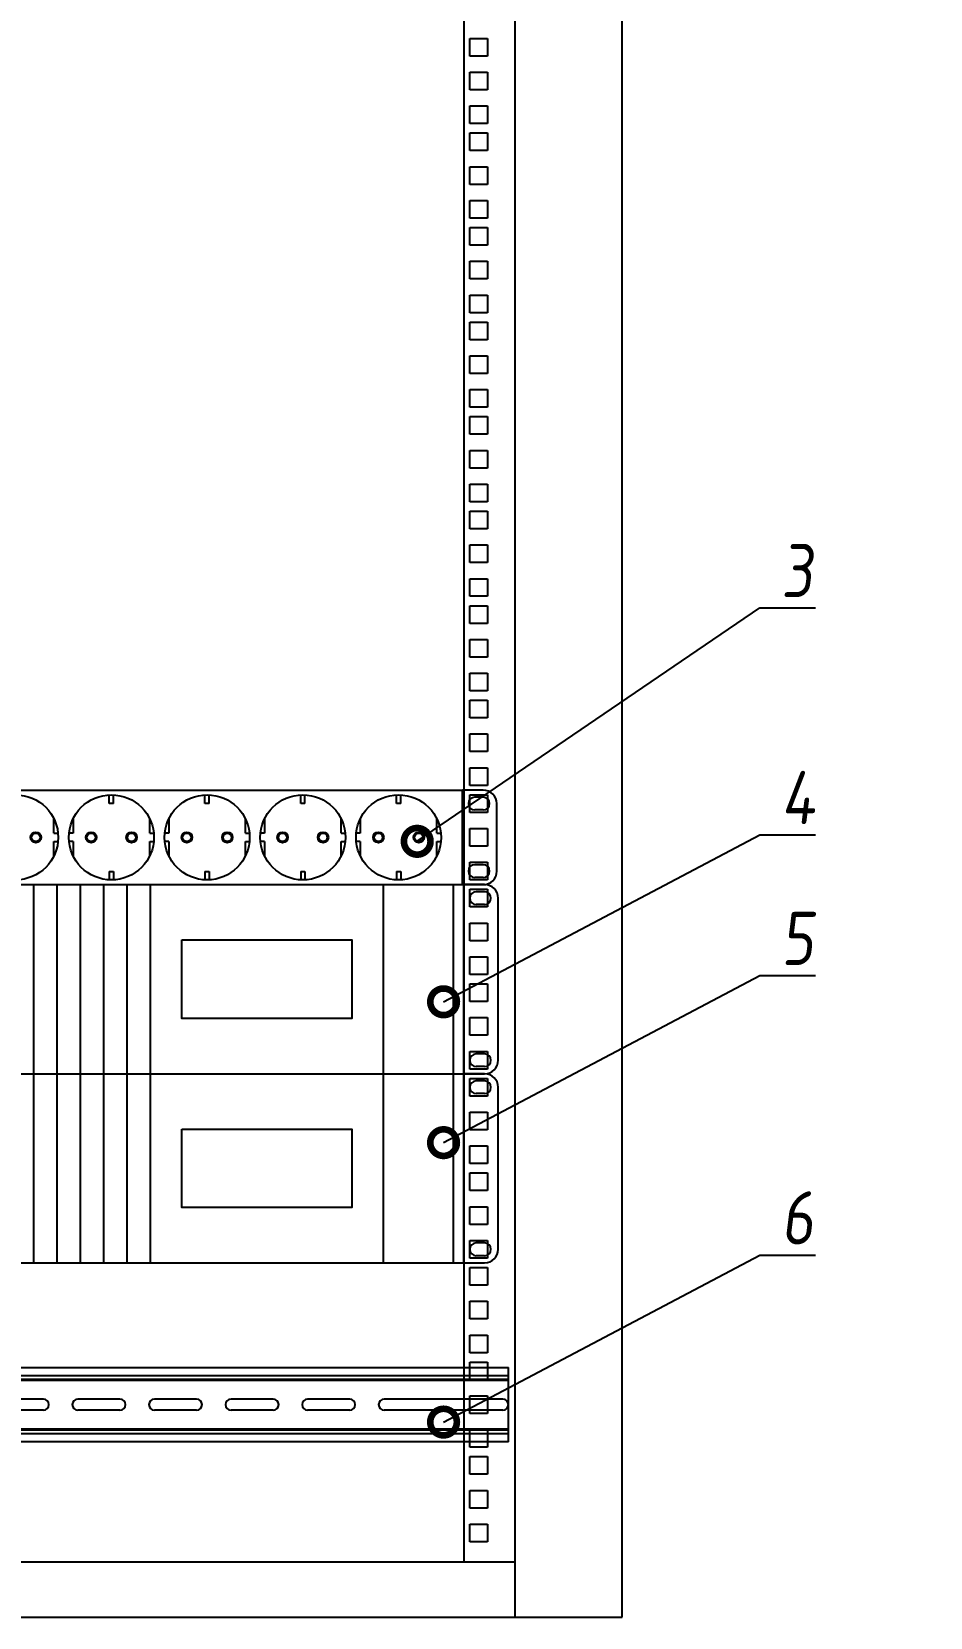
# Model space of a CAD drawing. Header units: millimetres. Extents: x -25459 to 1045457, y -66278 to 462905.
# Drawn here: x 683472 to 687696, y 28493 to 35948 of the extents above; entities that cross this region are included whole.
import ezdxf
from ezdxf import colors
from ezdxf.entities.mleader import LeaderData, LeaderLine
from ezdxf.enums import TextEntityAlignment as Align
from ezdxf.math import Vec2, Vec3

# ---------------------------------------------------------------- set-up
doc = ezdxf.new("R2010")
doc.units = ezdxf.units.MM
doc.styles.add('ISOCPEUR', font='isocpeui.ttf', dxfattribs={"height": 250})
doc.styles.add('ISOCUPER', font='isocpeur.ttf', dxfattribs={"width": 0.85, "oblique": 7})

# ---------------------------------------------------------------- blocks, each defined once
blk = doc.blocks.new('*U72')
at = {"color": 0, "linetype": 'ByBlock', "lineweight": -2}
for p, q in [((525.5, 788.95), (525.5, 744.5)), ((549.5, 788.95), (549.5, 744.5)), ((600, 744.5), (600, 788.95)), ((525.5, 744.5), (525.5, 700.05)), ((528.35, 734), (528.35, 742.3)), ((528.35, 742.3), (536.65, 742.3)), ((536.65, 742.3), (536.65, 734)), ((549.5, 744.5), (549.5, 700.05)), ((600, 700.05), (600, 744.5)), ((536.65, 734), (528.35, 734)), ((528.35, 718.125), (528.35, 726.425)), ((528.35, 726.425), (536.65, 726.425)), ((536.65, 726.425), (536.65, 718.125)), ((536.65, 718.125), (528.35, 718.125)), ((528.35, 702.25), (528.35, 710.55)), ((528.35, 710.55), (536.65, 710.55)), ((536.65, 710.55), (536.65, 702.25)), ((536.65, 702.25), (528.35, 702.25)), ((525.5, 700.05), (525.5, 655.6)), ((528.35, 689.55), (528.35, 697.85)), ((528.35, 697.85), (536.65, 697.85)), ((536.65, 697.85), (536.65, 689.55)), ((549.5, 700.05), (549.5, 655.6)), ((600, 655.6), (600, 700.05)), ((536.65, 689.55), (528.35, 689.55)), ((528.35, 673.675), (528.35, 681.975)), ((528.35, 681.975), (536.65, 681.975)), ((536.65, 681.975), (536.65, 673.675)), ((536.65, 673.675), (528.35, 673.675)), ((528.35, 657.8), (528.35, 666.1)), ((528.35, 666.1), (536.65, 666.1)), ((536.65, 666.1), (536.65, 657.8)), ((536.65, 657.8), (528.35, 657.8)), ((525.5, 655.6), (525.5, 611.15)), ((528.35, 645.1), (528.35, 653.4)), ((528.35, 653.4), (536.65, 653.4)), ((536.65, 653.4), (536.65, 645.1)), ((549.5, 655.6), (549.5, 611.15)), ((600, 611.15), (600, 655.6)), ((536.65, 645.1), (528.35, 645.1)), ((528.35, 629.225), (528.35, 637.525)), ((528.35, 637.525), (536.65, 637.525)), ((536.65, 637.525), (536.65, 629.225)), ((536.65, 629.225), (528.35, 629.225)), ((528.35, 613.35), (528.35, 621.65)), ((528.35, 621.65), (536.65, 621.65)), ((536.65, 621.65), (536.65, 613.35)), ((536.65, 613.35), (528.35, 613.35)), ((525.5, 611.15), (525.5, 566.7)), ((528.35, 600.65), (528.35, 608.95)), ((528.35, 608.95), (536.65, 608.95)), ((536.65, 608.95), (536.65, 600.65)), ((549.5, 611.15), (549.5, 566.7)), ((600, 566.7), (600, 611.15)), ((536.65, 600.65), (528.35, 600.65)), ((528.35, 584.775), (528.35, 593.075)), ((528.35, 593.075), (536.65, 593.075)), ((536.65, 593.075), (536.65, 584.775)), ((536.65, 584.775), (528.35, 584.775)), ((528.35, 568.9), (528.35, 577.2)), ((528.35, 577.2), (536.65, 577.2)), ((536.65, 577.2), (536.65, 568.9)), ((525.5, 566.7), (525.5, 522.25)), ((536.65, 568.9), (528.35, 568.9)), ((549.5, 566.7), (549.5, 522.25)), ((600, 522.25), (600, 566.7)), ((528.35, 556.2), (528.35, 564.5)), ((528.35, 564.5), (536.65, 564.5)), ((536.65, 564.5), (536.65, 556.2)), ((536.65, 556.2), (528.35, 556.2)), ((528.35, 540.325), (528.35, 548.625)), ((528.35, 548.625), (536.65, 548.625)), ((536.65, 548.625), (536.65, 540.325)), ((536.65, 540.325), (528.35, 540.325)), ((528.35, 524.45), (528.35, 532.75)), ((528.35, 532.75), (536.65, 532.75)), ((536.65, 532.75), (536.65, 524.45)), ((525.5, 522.25), (525.5, 477.8)), ((536.65, 524.45), (528.35, 524.45)), ((549.5, 522.25), (549.5, 477.8)), ((600, 477.8), (600, 522.25)), ((528.35, 511.75), (528.35, 520.05)), ((528.35, 520.05), (536.65, 520.05)), ((536.65, 520.05), (536.65, 511.75)), ((536.65, 511.75), (528.35, 511.75)), ((528.35, 495.875), (528.35, 504.175)), ((528.35, 504.175), (536.65, 504.175)), ((536.65, 504.175), (536.65, 495.875)), ((536.65, 495.875), (528.35, 495.875)), ((528.35, 480), (528.35, 488.3)), ((528.35, 488.3), (536.65, 488.3)), ((536.65, 488.3), (536.65, 480)), ((525.5, 477.8), (525.5, 433.35)), ((536.65, 480), (528.35, 480)), ((549.5, 477.8), (549.5, 433.35)), ((600, 433.35), (600, 477.8)), ((528.35, 467.3), (528.35, 475.6)), ((528.35, 475.6), (536.65, 475.6)), ((536.65, 475.6), (536.65, 467.3)), ((536.65, 467.3), (528.35, 467.3)), ((528.35, 451.425), (528.35, 459.725)), ((528.35, 459.725), (536.65, 459.725)), ((536.65, 459.725), (536.65, 451.425)), ((536.65, 451.425), (528.35, 451.425)), ((528.35, 435.55), (528.35, 443.85)), ((528.35, 443.85), (536.65, 443.85)), ((536.65, 443.85), (536.65, 435.55)), ((525.5, 433.35), (525.5, 388.9)), ((536.65, 435.55), (528.35, 435.55)), ((549.5, 433.35), (549.5, 388.9)), ((600, 388.9), (600, 433.35)), ((528.35, 422.85), (528.35, 431.15)), ((528.35, 431.15), (536.65, 431.15)), ((536.65, 431.15), (536.65, 422.85)), ((536.65, 422.85), (528.35, 422.85)), ((528.35, 406.975), (528.35, 415.275)), ((528.35, 415.275), (536.65, 415.275)), ((536.65, 415.275), (536.65, 406.975)), ((536.65, 406.975), (528.35, 406.975)), ((528.35, 391.1), (528.35, 399.4)), ((528.35, 399.4), (536.65, 399.4)), ((536.65, 399.4), (536.65, 391.1)), ((525.5, 388.9), (525.5, 344.45)), ((536.65, 391.1), (528.35, 391.1)), ((549.5, 388.9), (549.5, 344.45)), ((600, 344.45), (600, 388.9)), ((528.35, 378.4), (528.35, 386.7)), ((528.35, 386.7), (536.65, 386.7)), ((536.65, 386.7), (536.65, 378.4)), ((536.65, 378.4), (528.35, 378.4)), ((528.35, 362.525), (528.35, 370.825)), ((528.35, 370.825), (536.65, 370.825)), ((536.65, 370.825), (536.65, 362.525)), ((536.65, 362.525), (528.35, 362.525)), ((528.35, 346.65), (528.35, 354.95)), ((528.35, 354.95), (536.65, 354.95)), ((536.65, 354.95), (536.65, 346.65)), ((525.5, 344.45), (525.5, 300)), ((536.65, 346.65), (528.35, 346.65)), ((549.5, 344.45), (549.5, 300)), ((600, 300), (600, 344.45)), ((528.35, 333.95), (528.35, 342.25)), ((528.35, 342.25), (536.65, 342.25)), ((536.65, 342.25), (536.65, 333.95)), ((536.65, 333.95), (528.35, 333.95)), ((528.35, 318.075), (528.35, 326.375)), ((528.35, 326.375), (536.65, 326.375)), ((536.65, 326.375), (536.65, 318.075)), ((536.65, 318.075), (528.35, 318.075)), ((528.35, 302.2), (528.35, 310.5)), ((528.35, 310.5), (536.65, 310.5)), ((536.65, 310.5), (536.65, 302.2)), ((525.5, 300), (525.5, 255.55)), ((536.65, 302.2), (528.35, 302.2)), ((549.5, 300), (549.5, 255.55)), ((600, 255.55), (600, 300)), ((528.35, 289.5), (528.35, 297.8)), ((528.35, 297.8), (536.65, 297.8)), ((536.65, 297.8), (536.65, 289.5)), ((536.65, 289.5), (528.35, 289.5)), ((528.35, 273.625), (528.35, 281.925)), ((528.35, 281.925), (536.65, 281.925)), ((536.65, 281.925), (536.65, 273.625)), ((536.65, 273.625), (528.35, 273.625)), ((528.35, 257.75), (528.35, 266.05)), ((528.35, 266.05), (536.65, 266.05)), ((536.65, 266.05), (536.65, 257.75)), ((525.5, 255.55), (525.5, 211.1)), ((536.65, 257.75), (528.35, 257.75)), ((549.5, 255.55), (549.5, 211.1)), ((600, 211.1), (600, 255.55)), ((528.35, 245.05), (528.35, 253.35)), ((528.35, 253.35), (536.65, 253.35)), ((536.65, 253.35), (536.65, 245.05)), ((536.65, 245.05), (528.35, 245.05)), ((528.35, 229.175), (528.35, 237.475)), ((528.35, 237.475), (536.65, 237.475)), ((536.65, 237.475), (536.65, 229.175)), ((536.65, 229.175), (528.35, 229.175)), ((528.35, 213.3), (528.35, 221.6)), ((528.35, 221.6), (536.65, 221.6)), ((536.65, 221.6), (536.65, 213.3)), ((525.5, 211.1), (525.5, 166.65)), ((536.65, 213.3), (528.35, 213.3)), ((528.35, 200.6), (528.35, 208.9)), ((528.35, 208.9), (536.65, 208.9)), ((536.65, 208.9), (536.65, 200.6)), ((549.5, 211.1), (549.5, 166.65)), ((600, 166.65), (600, 211.1)), ((536.65, 200.6), (528.35, 200.6)), ((528.35, 184.725), (528.35, 193.025)), ((528.35, 193.025), (536.65, 193.025)), ((536.65, 193.025), (536.65, 184.725)), ((536.65, 184.725), (528.35, 184.725)), ((528.35, 168.85), (528.35, 177.15)), ((528.35, 177.15), (536.65, 177.15)), ((536.65, 177.15), (536.65, 168.85)), ((525.5, 166.65), (525.5, 122.2)), ((536.65, 168.85), (528.35, 168.85)), ((528.35, 156.15), (528.35, 164.45)), ((528.35, 164.45), (536.65, 164.45)), ((536.65, 164.45), (536.65, 156.15)), ((549.5, 166.65), (549.5, 122.2)), ((600, 122.2), (600, 166.65)), ((536.65, 156.15), (528.35, 156.15)), ((528.35, 140.275), (528.35, 148.575)), ((528.35, 148.575), (536.65, 148.575)), ((536.65, 148.575), (536.65, 140.275)), ((536.65, 140.275), (528.35, 140.275)), ((528.35, 124.4), (528.35, 132.7)), ((528.35, 132.7), (536.65, 132.7)), ((536.65, 132.7), (536.65, 124.4)), ((525.5, 122.2), (525.5, 77.75)), ((536.65, 124.4), (528.35, 124.4)), ((528.35, 111.7), (528.35, 120)), ((528.35, 120), (536.65, 120)), ((536.65, 120), (536.65, 111.7)), ((549.5, 122.2), (549.5, 77.75)), ((600, 77.75), (600, 122.2)), ((536.65, 111.7), (528.35, 111.7)), ((528.35, 95.825), (528.35, 104.125)), ((528.35, 104.125), (536.65, 104.125)), ((536.65, 104.125), (536.65, 95.825)), ((536.65, 95.825), (528.35, 95.825)), ((528.35, 79.95), (528.35, 88.25)), ((528.35, 88.25), (536.65, 88.25)), ((536.65, 88.25), (536.65, 79.95)), ((525.5, 77.75), (525.5, 33.3)), ((536.65, 79.95), (528.35, 79.95)), ((528.35, 67.25), (528.35, 75.55)), ((528.35, 75.55), (536.65, 75.55)), ((536.65, 75.55), (536.65, 67.25)), ((549.5, 77.75), (549.5, 33.3)), ((600, 33.3), (600, 77.75)), ((536.65, 67.25), (528.35, 67.25)), ((528.35, 51.375), (528.35, 59.675)), ((528.35, 59.675), (536.65, 59.675)), ((536.65, 59.675), (536.65, 51.375)), ((536.65, 51.375), (528.35, 51.375)), ((528.35, 35.5), (528.35, 43.8)), ((528.35, 43.8), (536.65, 43.8)), ((536.65, 43.8), (536.65, 35.5)), ((525.5, 33.3), (525.5, 26)), ((536.65, 35.5), (528.35, 35.5)), ((549.5, 33.3), (549.5, 0)), ((600, 0), (600, 33.3)), ((50.5, 26), (549.5, 26)), ((0, 0), (600, 0))]:
    blk.add_line(p, q, dxfattribs=at)
blk = doc.blocks.new("19'' блок розеток")
at = {"color": 0, "linetype": 'ByBlock', "lineweight": -2}
for p, q in [((158.34, -15.88), (158.34, 15.87)), ((164.69, 22.22), (174.5, 22.22)), ((164.69, 18.87), (168.65, 18.87)), ((174.5, 22.22), (625.5, 22.22)), ((174.5, -22.23), (174.5, 22.22)), ((234.44, 16), (234.44, 19.97)), ((236.44, 16), (234.44, 16)), ((236.44, 16), (236.44, 19.97)), ((279.5, 16), (279.5, 19.97)), ((281.5, 16), (279.5, 16)), ((281.5, 16), (281.5, 19.97)), ((324.5, 16), (324.5, 19.97)), ((326.5, 16), (324.5, 16)), ((326.5, 16), (326.5, 19.97)), ((369.5, 16), (369.5, 19.97)), ((371.5, 16), (369.5, 16)), ((371.5, 16), (371.5, 19.97)), ((414.5, 16), (414.5, 19.97)), ((416.5, 16), (414.5, 16)), ((416.5, 16), (416.5, 19.97)), ((459.5, 16), (459.5, 19.97)), ((461.5, 16), (459.5, 16)), ((461.5, 16), (461.5, 19.97)), ((504.5, 16), (504.5, 19.97)), ((506.5, 16), (504.5, 16)), ((506.5, 16), (506.5, 19.97)), ((549.5, 16), (549.5, 19.97)), ((551.5, 16), (549.5, 16)), ((551.5, 16), (551.5, 19.97)), ((594.5, 16), (594.5, 19.97)), ((596.5, 16), (594.5, 16)), ((596.5, 16), (596.5, 19.97)), ((625.5, -22.23), (625.5, 22.22)), ((635.31, 22.22), (625.5, 22.22)), ((635.31, 18.87), (631.35, 18.87)), ((641.66, -15.88), (641.66, 15.87)), ((164.69, 12.87), (168.65, 12.87)), ((185.84, 12.01), (187.53, 12.98)), ((187.53, 0), (185.84, 12.01)), ((185.84, 12.01), (203.93, 12.01)), ((202.25, 12.98), (203.93, 12.01)), ((202.25, 0), (203.93, 12.01)), ((217.44, 8.72), (217.44, 2)), ((253.44, 2), (253.44, 8.72)), ((262.5, 8.72), (262.5, 2)), ((298.5, 2), (298.5, 8.72)), ((307.5, 8.72), (307.5, 2)), ((343.5, 2), (343.5, 8.72)), ((352.5, 8.72), (352.5, 2)), ((388.5, 2), (388.5, 8.72)), ((397.5, 8.72), (397.5, 2)), ((433.5, 2), (433.5, 8.72)), ((442.5, 8.72), (442.5, 2)), ((478.5, 2), (478.5, 8.72)), ((487.5, 8.72), (487.5, 2)), ((523.5, 2), (523.5, 8.72)), ((532.5, 8.72), (532.5, 2)), ((568.5, 2), (568.5, 8.72)), ((577.5, 8.72), (577.5, 2)), ((613.5, 2), (613.5, 8.72)), ((635.31, 12.87), (631.35, 12.87)), ((217.44, 2), (215.54, 2)), ((253.44, 2), (255.34, 2)), ((262.5, 2), (260.6, 2)), ((298.5, 2), (300.4, 2)), ((307.5, 2), (305.6, 2)), ((343.5, 2), (345.4, 2)), ((352.5, 2), (350.6, 2)), ((388.5, 2), (390.4, 2)), ((397.5, 2), (395.6, 2)), ((433.5, 2), (435.4, 2)), ((442.5, 2), (440.6, 2)), ((478.5, 2), (480.4, 2)), ((487.5, 2), (485.6, 2)), ((523.5, 2), (525.4, 2)), ((532.5, 2), (530.6, 2)), ((568.5, 2), (570.4, 2)), ((577.5, 2), (575.6, 2)), ((613.5, 2), (615.4, 2)), ((187.53, 0), (202.25, 0)), ((217.44, -2), (215.54, -2)), ((217.44, -2), (217.44, -8.72)), ((253.44, -2), (255.34, -2)), ((253.44, -8.72), (253.44, -2)), ((262.5, -2), (260.6, -2)), ((262.5, -2), (262.5, -8.72)), ((298.5, -2), (300.4, -2)), ((298.5, -8.72), (298.5, -2)), ((307.5, -2), (305.6, -2)), ((307.5, -2), (307.5, -8.72)), ((343.5, -2), (345.4, -2)), ((343.5, -8.72), (343.5, -2)), ((352.5, -2), (350.6, -2)), ((352.5, -2), (352.5, -8.72)), ((388.5, -2), (390.4, -2)), ((388.5, -8.72), (388.5, -2)), ((397.5, -2), (395.6, -2)), ((397.5, -2), (397.5, -8.72)), ((433.5, -2), (435.4, -2)), ((433.5, -8.72), (433.5, -2)), ((442.5, -2), (440.6, -2)), ((442.5, -2), (442.5, -8.72)), ((478.5, -2), (480.4, -2)), ((478.5, -8.72), (478.5, -2)), ((487.5, -2), (485.6, -2)), ((487.5, -2), (487.5, -8.72)), ((523.5, -2), (525.4, -2)), ((523.5, -8.72), (523.5, -2)), ((532.5, -2), (530.6, -2)), ((532.5, -2), (532.5, -8.72)), ((568.5, -2), (570.4, -2)), ((568.5, -8.72), (568.5, -2)), ((577.5, -2), (575.6, -2)), ((577.5, -2), (577.5, -8.72)), ((613.5, -2), (615.4, -2)), ((613.5, -8.72), (613.5, -2)), ((164.69, -12.88), (168.65, -12.88)), ((635.31, -12.88), (631.35, -12.88)), ((164.69, -18.88), (168.65, -18.88)), ((174.5, -22.23), (164.69, -22.23)), ((174.5, -22.23), (625.5, -22.23)), ((234.44, -16), (234.44, -19.97)), ((234.44, -16), (236.44, -16)), ((236.44, -16), (236.44, -19.97)), ((279.5, -16), (279.5, -19.97)), ((279.5, -16), (281.5, -16)), ((281.5, -16), (281.5, -19.97)), ((324.5, -16), (324.5, -19.97)), ((324.5, -16), (326.5, -16)), ((326.5, -16), (326.5, -19.97)), ((369.5, -16), (369.5, -19.97)), ((369.5, -16), (371.5, -16)), ((371.5, -16), (371.5, -19.97)), ((414.5, -16), (414.5, -19.97)), ((414.5, -16), (416.5, -16)), ((416.5, -16), (416.5, -19.97)), ((459.5, -16), (459.5, -19.97)), ((459.5, -16), (461.5, -16)), ((461.5, -16), (461.5, -19.97)), ((504.5, -16), (504.5, -19.97)), ((504.5, -16), (506.5, -16)), ((506.5, -16), (506.5, -19.97)), ((549.5, -16), (549.5, -19.97)), ((549.5, -16), (551.5, -16)), ((551.5, -16), (551.5, -19.97)), ((594.5, -16), (594.5, -19.97)), ((594.5, -16), (596.5, -16)), ((596.5, -16), (596.5, -19.97)), ((625.5, -22.23), (635.31, -22.23)), ((635.31, -18.88), (631.35, -18.88))]:
    blk.add_line(p, q, dxfattribs=at)
for points in [[(186.8, 12.56), (186.8, 13.71), (202.97, 13.71), (202.97, 12.56)], [(187.53, 12.98), (202.25, 12.98)], [(202.97, 5.16), (202.97, -13.71), (186.8, -13.71), (186.8, 5.16)], [(202.25, 0), (202.25, -12.98), (187.53, -12.98), (187.53, 0)]]:
    blk.add_lwpolyline(points, dxfattribs=at)
for centre, radius in [((235.44, 0), 20), ((280.5, 0), 20), ((325.5, 0), 20), ((370.5, 0), 20), ((415.5, 0), 20), ((460.5, 0), 20), ((505.5, 0), 20), ((550.5, 0), 20), ((595.5, 0), 20), ((225.94, 0), 2.5), ((225.94, 0), 2), ((244.94, 0), 2.5), ((244.94, 0), 2), ((271, 0), 2.5), ((271, 0), 2), ((290, 0), 2.5), ((290, 0), 2), ((316, 0), 2.5), ((316, 0), 2), ((335, 0), 2.5), ((335, 0), 2), ((361, 0), 2.5), ((361, 0), 2), ((380, 0), 2.5), ((380, 0), 2), ((406, 0), 2.5), ((406, 0), 2), ((425, 0), 2.5), ((425, 0), 2), ((451, 0), 2.5), ((451, 0), 2), ((470, 0), 2.5), ((470, 0), 2), ((496, 0), 2.5), ((496, 0), 2), ((515, 0), 2.5), ((515, 0), 2), ((541, 0), 2.5), ((541, 0), 2), ((560, 0), 2.5), ((560, 0), 2), ((586, 0), 2.5), ((586, 0), 2), ((605, 0), 2.5), ((605, 0), 2)]:
    blk.add_circle(centre, radius, dxfattribs=at)
for centre, radius, start, end in [((164.69, 15.87), 6.35, 90, 180), ((164.69, 15.87), 3, 90, 270), ((168.65, 15.87), 3, 270, 90), ((631.35, 15.87), 3, 90, 270), ((635.31, 15.87), 6.35, 0, 90), ((635.31, 15.87), 3, 270, 90), ((164.69, -15.88), 3, 90, 270), ((168.65, -15.88), 3, 270, 90), ((631.35, -15.88), 3, 90, 270), ((635.31, -15.88), 3, 270, 90), ((164.69, -15.88), 6.35, 180, 270), ((635.31, -15.88), 6.35, 270, 0)]:
    blk.add_arc(centre, radius, start, end, dxfattribs=at)
at = {"color": 0, "lineweight": -2, "style": 'ISOCPEUR', "oblique": 15, "flags": 8}
blk.add_attdef('НАИМЕНОВАНИЕ', text='', height=25, dxfattribs=at).set_placement((750, 0), align=Align.MIDDLE_LEFT)
blk = doc.blocks.new('*U71')
at = {"color": 0, "linetype": 'ByBlock', "lineweight": -2}
for p, q in [((158.34, -60.33), (158.34, 15.87)), ((164.69, 22.22), (174.5, 22.22)), ((164.69, 18.87), (168.65, 18.87)), ((174.5, 22.22), (625.5, 22.22)), ((174.5, -66.68), (174.5, 22.22)), ((215.16, -66.68), (215.16, 22.22)), ((226.12, -66.68), (226.12, 22.22)), ((237.08, -66.68), (237.08, 22.22)), ((248.04, -66.68), (248.04, 22.22)), ((258.99, -66.68), (258.99, 22.22)), ((269.95, -66.68), (269.95, 22.22)), ((280.91, -66.68), (280.91, 22.22)), ((291.87, -66.68), (291.87, 22.22)), ((302.83, -66.68), (302.83, 22.22)), ((313.79, -66.68), (313.79, 22.22)), ((324.75, -66.68), (324.75, 22.22)), ((335.71, -66.68), (335.71, 22.22)), ((346.67, -66.68), (346.67, 22.22)), ((357.62, -66.68), (357.62, 22.22)), ((368.58, -66.68), (368.58, 22.22)), ((379.54, -66.68), (379.54, 22.22)), ((390.5, -66.68), (390.5, 22.22)), ((401.46, -66.68), (401.46, 22.22)), ((412.42, -66.68), (412.42, 22.22)), ((423.38, -66.68), (423.38, 22.22)), ((434.34, -66.68), (434.34, 22.22)), ((445.3, -66.68), (445.3, 22.22)), ((456.26, -66.68), (456.26, 22.22)), ((467.21, -66.68), (467.21, 22.22)), ((478.17, -66.68), (478.17, 22.22)), ((587.76, -66.68), (587.76, 22.22)), ((620.64, -66.68), (620.64, 22.22)), ((635.31, 22.22), (625.5, 22.22)), ((625.5, -66.68), (625.5, 22.22)), ((635.31, 18.87), (631.35, 18.87)), ((641.66, -60.33), (641.66, 15.87)), ((164.69, 12.87), (168.65, 12.87)), ((635.31, 12.87), (631.35, 12.87)), ((164.69, -57.33), (168.65, -57.33)), ((635.31, -57.33), (631.35, -57.33)), ((164.69, -63.33), (168.65, -63.33)), ((174.5, -66.68), (164.69, -66.68)), ((174.5, -66.68), (625.5, -66.68)), ((625.5, -66.68), (635.31, -66.68)), ((635.31, -63.33), (631.35, -63.33))]:
    blk.add_line(p, q, dxfattribs=at)
blk.add_lwpolyline([(493.05, -3.78), (572.89, -3.78), (572.89, -40.67), (493.05, -40.67)], close=True, dxfattribs=at)
for centre, radius, start, end in [((164.69, 15.87), 6.35, 90, 180), ((164.69, 15.87), 3, 90, 270), ((168.65, 15.87), 3, 270, 90), ((631.35, 15.87), 3, 90, 270), ((635.31, 15.87), 6.35, 0, 90), ((635.31, 15.87), 3, 270, 90), ((164.69, -60.33), 3, 90, 270), ((168.65, -60.33), 3, 270, 90), ((631.35, -60.33), 3, 90, 270), ((635.31, -60.33), 3, 270, 90), ((164.69, -60.33), 6.35, 180, 270), ((635.31, -60.33), 6.35, 270, 0)]:
    blk.add_arc(centre, radius, start, end, dxfattribs=at)
at = {"color": 0, "lineweight": -2, "style": 'ISOCPEUR', "oblique": 15, "flags": 8}
blk.add_attdef('НАИМЕНОВАНИЕ', text='', height=25, dxfattribs=at).set_placement((750, -22.22), align=Align.MIDDLE_LEFT)
blk = doc.blocks.new('_DotSmall')
at = {"color": 0, "linetype": 'ByBlock', "const_width": 0.5}
blk.add_lwpolyline([(-0.0625, 0, 1), (0.0625, 0, 1)], format="xyb", close=True, dxfattribs=at)
blk = doc.blocks.new('A$C485C0897')
for p, q in [((0, 35), (493.2, 35)), ((0, 0), (0, 35)), ((493.2, 31), (0, 31)), ((493.2, 0), (493.2, 35)), ((0, 29.5), (493.2, 29.5)), ((0, 29), (493.2, 29)), ((2.7, 20.1), (58.5, 20.1)), ((94.5, 20.1), (74.7, 20.1)), ((130.5, 20.1), (110.7, 20.1)), ((166.5, 20.1), (146.7, 20.1)), ((202.5, 20.1), (182.7, 20.1)), ((238.5, 20.1), (218.7, 20.1)), ((274.5, 20.1), (254.7, 20.1)), ((310.5, 20.1), (290.7, 20.1)), ((346.5, 20.1), (326.7, 20.1)), ((382.5, 20.1), (362.7, 20.1)), ((418.5, 20.1), (398.7, 20.1)), ((470.7, 20.1), (434.7, 20.1)), ((490.5, 20.1), (470.7, 20.1)), ((58.5, 14.9), (2.7, 14.9)), ((94.5, 14.9), (74.7, 14.9)), ((130.5, 14.9), (110.7, 14.9)), ((166.5, 14.9), (146.7, 14.9)), ((202.5, 14.9), (182.7, 14.9)), ((238.5, 14.9), (218.7, 14.9)), ((274.5, 14.9), (254.7, 14.9)), ((310.5, 14.9), (290.7, 14.9)), ((346.5, 14.9), (326.7, 14.9)), ((382.5, 14.9), (362.7, 14.9)), ((418.5, 14.9), (398.7, 14.9)), ((470.7, 14.9), (434.7, 14.9)), ((490.5, 14.9), (470.7, 14.9)), ((493.2, 6), (0, 6)), ((493.2, 5.5), (0, 5.5)), ((0, 4), (493.2, 4)), ((493.2, 0), (0, 0))]:
    blk.add_line(p, q)
for centre, start, end in [((2.7, 17.5), 90, 270), ((58.5, 17.5), 270, 90), ((58.5, 17.5), 270, 90), ((74.7, 17.5), 90, 270), ((94.5, 17.5), 270, 90), ((110.7, 17.5), 90, 270), ((130.5, 17.5), 270, 90), ((146.7, 17.5), 90, 270), ((166.5, 17.5), 270, 90), ((182.7, 17.5), 90, 270), ((202.5, 17.5), 270, 90), ((218.7, 17.5), 90, 270), ((238.5, 17.5), 270, 90), ((254.7, 17.5), 90, 270), ((274.5, 17.5), 270, 90), ((290.7, 17.5), 90, 270), ((310.5, 17.5), 270, 90), ((326.7, 17.5), 90, 270), ((346.5, 17.5), 270, 90), ((362.7, 17.5), 90, 270), ((382.5, 17.5), 270, 90), ((398.7, 17.5), 90, 270), ((418.5, 17.5), 270, 90), ((434.7, 17.5), 90, 270), ((490.5, 17.5), 270, 90)]:
    blk.add_arc(centre, 2.6, start, end)

msp = doc.modelspace()

# ---------------------------------------------------------------- block references
at = {"xscale": 10, "yscale": 10, "zscale": 10}
for name, p in [('*U72', (680247.52, 28493.371)), ("19'' блок розеток", (679241.146, 32160.121)), ('*U71', (679247.52, 31715.621)), ('*U71', (679247.52, 30826.621)), ('A$C485C0897', (680781.52, 29318.121))]:
    msp.add_blockref(name, p, dxfattribs=at)

# ---------------------------------------------------------------- leaders
at = {"color": 0}
ml = msp.add_multileader_mtext('Standard', dxfattribs=at)
ml.set_content('3', style='ISOCUPER')
ml.set_leader_properties()
ml.set_arrow_properties(name='DOTSMALL')
ml.build(insert=Vec2(0, 0))
ml.multileader.update_dxf_attribs({"has_dogleg": 0, "text_left_attachment_type": 6, "text_right_attachment_type": 6, "dogleg_length": 100, "arrow_head_size": 250})
ctx = ml.context
ctx.base_point, ctx.char_height, ctx.arrow_head_size, ctx.landing_gap_size, ctx.plane_origin = Vec3(686894.306, 33239.255), 250, 250, 100, Vec3(680263.071, 32591.024)
ctx.left_attachment, ctx.right_attachment = 6, 6
notes = []
notes.append((ctx, [(1, (1, 1, 0), (686794.306, 33239.255), (1, 0), 100, [(0, [(685283.775, 32141.529)], 0, [])])]))
ctx.mtext.insert, ctx.mtext.width, ctx.mtext.flow_direction = Vec3(686994.306, 33539.255), 701.38073, 5
ml = msp.add_multileader_mtext('Standard', dxfattribs=at)
ml.set_content('4', style='ISOCUPER')
ml.set_leader_properties()
ml.set_arrow_properties(name='DOTSMALL')
ml.build(insert=Vec2(0, 0))
ml.multileader.update_dxf_attribs({"has_dogleg": 0, "text_left_attachment_type": 6, "text_right_attachment_type": 6, "dogleg_length": 100, "arrow_head_size": 250})
ctx = ml.context
ctx.base_point, ctx.char_height, ctx.arrow_head_size, ctx.landing_gap_size, ctx.plane_origin = Vec3(686894.306, 32172.256), 250, 250, 100, Vec3(680263.071, 31524.025)
ctx.left_attachment, ctx.right_attachment = 6, 6
notes.append((ctx, [(1, (1, 1, 0), (686794.306, 32172.256), (1, 0), 100, [(0, [(685407.644, 31386.953)], 0, [])])]))
ctx.mtext.insert, ctx.mtext.width, ctx.mtext.flow_direction = Vec3(686994.306, 32472.256), 176.40714, 5
ml = msp.add_multileader_mtext('Standard', dxfattribs=at)
ml.set_content('5', style='ISOCUPER')
ml.set_leader_properties()
ml.set_arrow_properties(name='DOTSMALL')
ml.build(insert=Vec2(0, 0))
ml.multileader.update_dxf_attribs({"has_dogleg": 0, "text_left_attachment_type": 6, "text_right_attachment_type": 6, "dogleg_length": 100, "arrow_head_size": 250})
ctx = ml.context
ctx.base_point, ctx.char_height, ctx.arrow_head_size, ctx.landing_gap_size, ctx.plane_origin = Vec3(686894.306, 31510.215), 250, 250, 100, Vec3(680263.071, 30861.985)
ctx.left_attachment, ctx.right_attachment = 6, 6
notes.append((ctx, [(1, (1, 1, 0), (686794.306, 31510.215), (1, 0), 100, [(0, [(685407.644, 30724.912)], 0, [])])]))
ctx.mtext.insert, ctx.mtext.width, ctx.mtext.flow_direction = Vec3(686994.306, 31810.215), 176.40714, 5
ml = msp.add_multileader_mtext('Standard', dxfattribs=at)
ml.set_content('6', style='ISOCUPER')
ml.set_leader_properties()
ml.set_arrow_properties(name='DOTSMALL')
ml.build(insert=Vec2(0, 0))
ml.multileader.update_dxf_attribs({"has_dogleg": 0, "text_left_attachment_type": 6, "text_right_attachment_type": 6, "dogleg_length": 100, "arrow_head_size": 250})
ctx = ml.context
ctx.base_point, ctx.char_height, ctx.arrow_head_size, ctx.landing_gap_size, ctx.plane_origin = Vec3(686894.306, 30196.387), 250, 250, 100, Vec3(680263.071, 29548.157)
ctx.left_attachment, ctx.right_attachment = 6, 6
notes.append((ctx, [(1, (1, 1, 0), (686794.306, 30196.387), (1, 0), 100, [(0, [(685407.644, 29411.084)], 0, [])])]))
ctx.mtext.insert, ctx.mtext.width, ctx.mtext.flow_direction = Vec3(686994.306, 30496.387), 176.40714, 5
for ctx, leaders in notes:
    for number, flags, end, landing, length, lines in leaders:
        leader = LeaderData()
        leader.index, (leader.has_last_leader_line, leader.has_dogleg_vector, leader.attachment_direction) = number, flags
        leader.last_leader_point, leader.dogleg_vector, leader.dogleg_length = Vec3(end), Vec3(landing), length
        for number, points, colour, breaks in lines:
            line = LeaderLine()
            line.index, line.vertices, line.color, line.breaks = number, Vec3.list(points), colors.encode_raw_color(colour), breaks
            leader.lines.append(line)
        ctx.leaders.append(leader)

doc.saveas('drawing.dxf')
